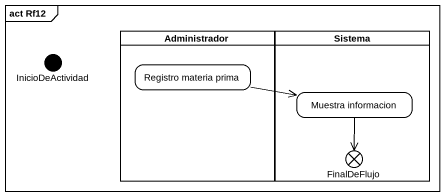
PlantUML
@startuml
mainframe act Rf12
hide empty description
state InicioDeActividad <<start>>
state Administrador <<partition>> {
  state "Registro materia prima" as Registro_materia_prima
}
state Sistema <<partition>> {
  state "Muestra informacion" as Muestra_informacion
  state FinalDeFlujo <<end>>
}
Registro_materia_prima -right-> Muestra_informacion
Muestra_informacion --> FinalDeFlujo
@enduml
